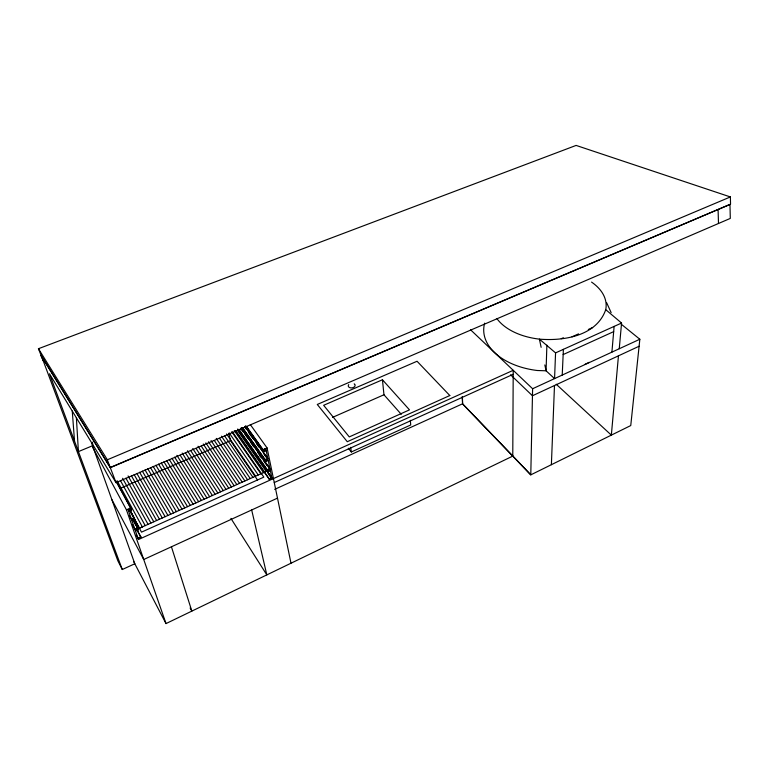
<?xml version="1.0" encoding="UTF-8"?>
<svg xmlns="http://www.w3.org/2000/svg" width="769" height="769" viewBox="0 0 769 769"><rect width="100%" height="100%" fill="white"/><g stroke="black" fill="none" stroke-linecap="round" stroke-linejoin="round"><path stroke-width="1.15" d="M512.769 456.104L513.211 370.302L273.437 478.587M92.597 442.194L92.568 445.732L78.419 451.605L76.391 417.807M470.551 329.776L532.609 388.739L530.783 474.858L630.753 425.555L639.837 339.244L621.362 324.287M546.884 345.137L546.067 370.793L554.564 378.608L555.564 352.884L539.415 339.129A57.089 34.778 0.8 0 1 496.851 318.529M551.383 464.697L554.487 385.529M562.226 375.061L563.389 349.347M611.913 352.125L614.123 326.402M618.449 355.836L611.345 435.129L556.227 384.24M619.256 348.742L621.563 323.038L605.732 309.657A57.089 34.778 0.8 0 0 591.563 282.098M605.732 309.657C596.706 335.909 563.696 341.205 539.415 339.129L541.136 347.338M589.208 362.324L585.113 364.237M133.806 561.841L166.017 623.582L512.856 456.055L530.783 474.858L463.034 404.331M639.097 346.252L532.465 395.747L510.587 374.801M532.609 388.739L639.837 339.244M277.494 498.129L143.726 559.505L111.822 499.523M43.179 360.651L117.849 560.784L122.281 569.521L134.815 563.764L91.819 443.626M563.158 354.576L613.681 331.631M348.328 448.25L351.318 451.98L410.713 424.978L410.338 420.326M274.658 489.363L462.525 403.812L462.265 396.641M555.564 352.884L621.563 323.038M274.264 482.548L513.192 374.301M136.219 534.907L137.92 538.079L140.775 536.791L137.353 530.456M140.775 536.791L140.948 537.281L138.093 538.569L138.439 539.55L272.13 479.174L271.928 478.174L269.313 479.356L269.208 478.856L271.822 477.684L270.352 470.657L267.718 471.839L238.246 429.496M132.547 524.9L134.825 529.12L137.699 527.832L137.872 528.332L134.998 529.63L135.344 530.629L138.218 529.341L133.652 520.901M238.698 429.458L267.401 470.32L270.034 469.138L241.255 428.362M561.235 338.706L563.369 337.754M136.613 529.485L268.823 470.244L268.929 470.743M267.612 471.339L270.255 470.157L270.044 469.148M138.218 529.341L138.391 529.841L135.517 531.129L137.92 538.079M572.001 336.812L578.519 333.89M588.295 329.497L592.639 327.546M267.401 470.32L269.938 468.638L268.227 460.468L265.565 461.65L241.543 427.651M129.605 515.836L131.316 518.998L134.229 517.71L134.402 518.219L131.499 519.508L131.845 520.526L134.758 519.238L130.172 510.808M265.565 461.65L265.459 461.14L268.121 459.958L267.91 458.93L265.238 460.102L265.132 459.593L267.795 458.411L266.17 450.624L264.786 448.683M266.17 450.624L263.488 451.807L263.373 451.278L266.064 450.096L265.843 449.048L263.152 450.23L263.046 449.702L267.074 447.933L250.3 424.575M92.559 447.154L126.452 509.847L130.865 507.905L131.047 508.424L128.106 509.722L128.461 510.76L131.403 509.472L131.576 509.982L128.644 511.279L131.316 518.998M332.506 417.394L383.962 394.766L382.443 379.771L323.643 405.301L349.28 436.907L409.483 409.867L382.443 379.771M119.868 488.507L230.527 440.637L257.519 479.981M122.281 569.521L49.476 373.782L116.023 482.644L730.3 218.415L729.973 204.419L110.246 467.494L41.132 355.672L43.227 360.767L38.45 348.713L576.106 145.418L730.377 196.941L730.55 204.198L110.352 467.658L41.151 355.528M730.377 196.941L107.343 459.785L38.45 348.713M462.525 403.812L512.827 456.027M383.962 394.766L401.274 414.318M246.464 426.449L263.046 449.702M245.888 426.007L263.152 450.23M245.436 426.074L263.373 451.278M245.551 426.593L263.488 451.807M245.051 426.43L267.795 458.411M245.167 426.939L267.218 457.959M244.705 426.997L246.08 428.939M248.839 432.812L252.972 438.628M256.413 443.482L259.172 447.356M263.988 454.143L266.055 457.046M242.456 427.554L265.132 459.593M242.571 428.054L265.238 460.102M242.11 428.112L265.459 461.14M241.139 427.862L269.938 468.638M244.907 434.225L247.647 438.109M250.386 441.992L253.808 446.847M257.923 452.672L260.662 456.555M263.402 460.448L266.824 465.303M268.881 468.215L270.255 470.157M240.908 428.9L242.966 431.813M259.403 455.123L261.45 458.036M239.265 429.929L267.295 469.821M237.679 429.025L271.822 477.684M267.151 471.368L271.246 477.203M268.045 473.339L272.13 479.174M237.534 430.515L266.189 471.416M235.872 431.121L269.208 478.856M235.304 430.64L269.313 479.356M234.295 430.64L263.546 472.608M232.507 431.986L263.844 477.126L141.496 532.148L134.171 518.662M231.729 431.745L260.893 473.791M229.162 432.851L258.24 474.982M226.595 433.956L255.587 476.174M224.692 436.042L252.924 477.366M221.434 436.167L250.252 478.558M219.521 438.272L247.58 479.76M216.262 438.397L244.898 480.961M214.33 440.502L242.216 482.163M211.071 440.627L239.534 483.365M208.466 441.752L236.842 484.566M205.861 442.867L234.141 485.777M203.247 443.992L231.44 486.988M201.286 446.116L228.739 488.2M198.018 446.241L226.028 489.42M196.037 448.385L223.308 490.632M192.759 448.51L220.588 491.852M190.77 450.653L217.858 493.073M230.911 518.393L266.824 574.885L251.674 509.982M187.482 450.769L215.128 494.294M185.483 452.922L212.398 495.524M182.195 453.047L209.658 496.755M180.177 455.21L206.909 497.985M176.889 455.335L204.16 499.216M174.65 457.161L201.401 500.446M171.977 458.314L198.642 501.686M169.305 459.468L195.874 502.926M166.633 460.612L193.106 504.166M163.951 461.775L190.328 505.406M161.259 462.928L187.549 506.656M158.568 464.082L184.762 507.905M155.876 465.245L181.974 509.155M153.175 466.408L179.177 510.405M150.474 467.571L176.37 511.664M147.763 468.734L173.563 512.923M145.043 469.907L170.756 514.182M142.323 471.08L167.94 515.441M139.602 472.253L165.114 516.71M136.872 473.425L162.288 517.979M134.142 474.598L159.462 519.248M131.403 475.78L156.616 520.517M128.067 475.924L153.781 521.786M125.905 478.145L150.926 523.064M122.579 478.28L148.081 524.343M120.397 480.519L145.216 525.621M190.116 607.952L191.846 611.095L171.439 546.797M117.061 480.654L142.352 526.909M116.504 481.596L131.047 508.424M116.465 482.096L131.576 509.982M130.221 510.337L134.402 518.219M130.345 511.318L139.487 528.197M130.221 511.395L133.047 516.585M133.306 519.902L137.872 528.332M133.248 520.344L136.103 525.621M137.247 527.726L138.391 529.841M137.526 530.956L140.948 537.281M606.674 302.803L611.144 312.599M107.237 459.622L116.023 482.644M126.452 509.847L166.017 623.582M134.825 529.12L132.028 521.036L134.931 519.748L134.758 519.238M228.874 433.649L230.527 440.637M544.837 364.929L546.067 370.793L537.281 370.504A64.634 40.469 1.1 0 1 484.643 323.153M267.074 447.933L290.999 563.216M350.693 447.337L351.318 451.98M72.267 411.059L74.516 441.098M462.38 396.766L462.65 403.936M718.083 209.466L718.496 223.5M355.047 384.827A3.47 2.297 -7.2 0 1 351.145 387.912A3.47 2.297 -7.2 0 1 348.751 384.596M354.192 383.837A3.47 2.297 -7.2 0 1 354.72 384.289M139.199 528.207L139.775 528.12L139.199 528.207M142.073 526.919L142.64 526.784L142.073 526.919M449.817 395.535L347.28 441.714L317.28 404.456L417.048 361.257L449.817 395.535"/></g></svg>
